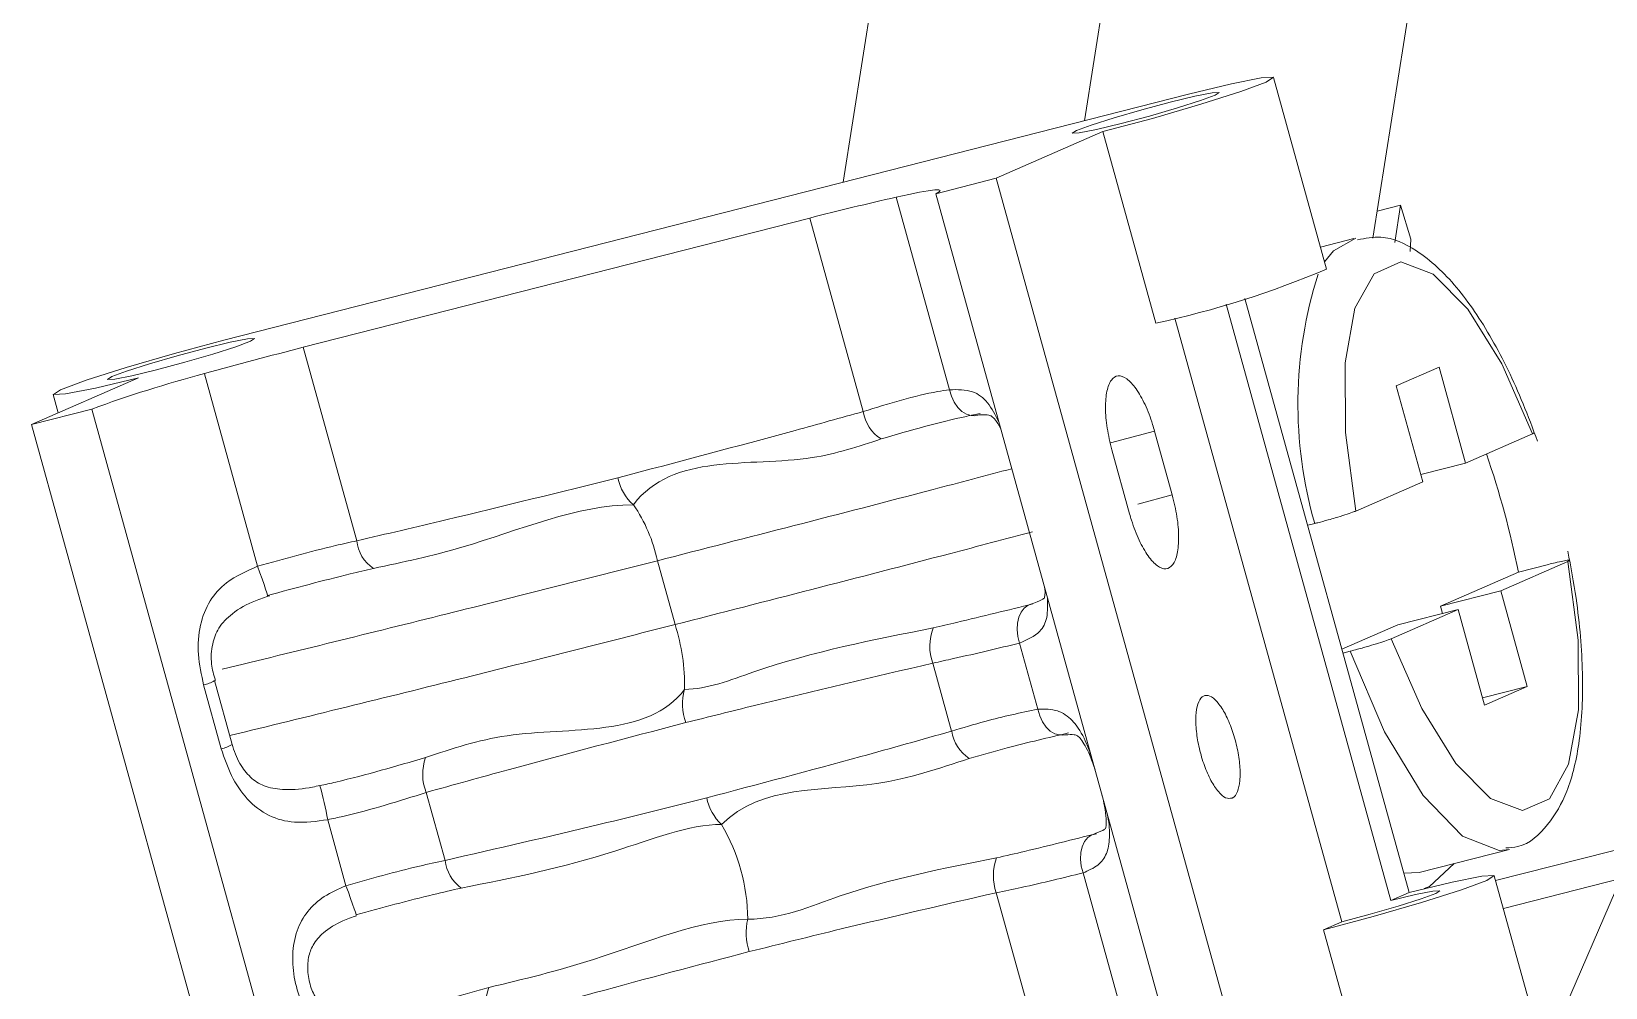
# Model space of a CAD drawing. Header units: millimetres. Extents: x 0 to 1189, y 0 to 841.
# Drawn here: x 303.489 to 308.234, y 565.864 to 568.746 of the extents above; entities that cross this region are included whole.
import ezdxf

# ---------------------------------------------------------------- set-up
doc = ezdxf.new("R2010")
doc.units = ezdxf.units.MM
doc.layers.get('0').update_dxf_attribs({"lineweight": 18})

msp = doc.modelspace()

# ---------------------------------------------------------------- linework, layer by layer
at = {"color": 7, "linetype": 'Continuous', "lineweight": 15}
for p, q in [((307.5325, 568.123), (307.8638, 570.2274)), ((306.8915, 569.9291), (306.6628, 568.477)), ((306.1476, 569.6354), (305.936, 568.2915)), ((307.393, 568.0297), (307.2334, 568.6072)), ((304.0693, 567.8152), (306.9767, 568.5571)), ((306.719, 568.4443), (306.3969, 568.3034)), ((306.8786, 567.8668), (306.719, 568.4443)), ((306.3969, 568.3034), (306.2152, 568.257)), ((307.8866, 562.9134), (306.3969, 568.3034)), ((307.7049, 562.867), (306.2152, 568.257)), ((306.2563, 567.6661), (306.0958, 568.2466)), ((307.6161, 568.2225), (307.5453, 568.2044)), ((307.6161, 568.2225), (307.5983, 568.1097)), ((305.8354, 568.1836), (304.3086, 567.794)), ((305.9966, 567.6003), (305.8354, 568.1836)), ((307.4746, 568.1217), (307.3746, 568.0962)), ((307.0902, 567.9243), (307.587, 566.1269)), ((307.6417, 566.1508), (307.1469, 567.941)), ((307.4388, 566.062), (306.9359, 567.8817)), ((304.4699, 567.2107), (304.3086, 567.794)), ((307.7318, 567.7338), (307.6029, 567.6775)), ((307.8116, 567.4451), (307.7318, 567.7338)), ((303.4895, 567.5615), (303.8116, 567.7024)), ((304.1711, 567.1341), (304.0107, 567.7145)), ((303.5549, 567.6522), (303.5702, 567.5968)), ((307.6029, 567.6775), (307.6828, 567.3887)), ((303.6712, 567.6078), (303.4895, 567.5615)), ((305.1609, 562.2179), (303.6712, 567.6078)), ((304.9792, 562.1715), (303.4895, 567.5615)), ((306.8746, 567.5414), (306.9279, 567.3489)), ((308.0133, 567.5333), (307.8116, 567.4451)), ((306.799, 567.2925), (306.7458, 567.485)), ((307.6767, 567.4107), (307.8116, 567.4451)), ((307.6828, 567.3887), (307.4811, 567.3005)), ((307.3359, 567.2574), (307.3572, 567.2628)), ((305.3759, 567.1507), (305.4291, 566.9582)), ((307.7363, 567.0137), (307.971, 567.1164)), ((307.918, 567.0601), (308.1197, 567.1484)), ((307.971, 567.1164), (308.0619, 567.1396)), ((307.7363, 567.0137), (307.918, 567.0601)), ((307.9978, 566.7714), (307.918, 567.0601)), ((307.5875, 566.9155), (307.7892, 567.0037)), ((307.6074, 566.9574), (307.7892, 567.0037)), ((307.7424, 566.9918), (307.7363, 567.0137)), ((307.7892, 567.0037), (307.869, 566.715)), ((307.4392, 566.8837), (307.6074, 566.9574)), ((306.5224, 566.7032), (306.4674, 566.9021)), ((307.4423, 566.8724), (307.4636, 566.8778)), ((306.2629, 566.6369), (306.2062, 566.8419)), ((304.0411, 566.7896), (304.0411, 566.7894)), ((304.0943, 566.597), (304.0411, 566.7894)), ((304.0616, 566.5837), (304.0084, 566.7762)), ((307.8629, 566.7369), (307.9978, 566.7714)), ((307.869, 566.715), (307.9978, 566.7714)), ((306.596, 566.6254), (306.5981, 566.6256)), ((304.7361, 566.2473), (304.6795, 566.4523)), ((304.4373, 566.1711), (304.3823, 566.37)), ((308.396, 566.3123), (307.9025, 566.1863)), ((307.6718, 566.2112), (307.9444, 566.2807)), ((307.777, 566.238), (307.703, 566.1692)), ((306.7725, 565.7985), (306.6588, 566.2096)), ((307.6257, 566.2087), (307.6718, 566.2112)), ((307.703, 566.1692), (307.687, 566.1622)), ((308.058, 565.6235), (307.8984, 566.201)), ((308.2799, 566.1924), (308.0482, 565.6591)), ((306.5129, 565.7321), (306.3975, 566.1498)), ((307.587, 566.1269), (307.6417, 566.1508)), ((307.384, 566.0381), (307.4388, 566.062)), ((307.5436, 565.4606), (307.384, 566.0381))]:
    msp.add_line(p, q, dxfattribs=at)
at = {"color": 8, "linetype": 'Continuous', "lineweight": 15}
for p, q in [((306.7413, 567.5063), (306.8746, 567.5414)), ((306.8239, 567.3215), (306.9279, 567.3489)), ((308.2799, 566.1924), (307.9258, 566.1021))]:
    msp.add_line(p, q, dxfattribs=at)
at = {"color": 7, "linetype": 'Continuous', "lineweight": 15}
for points in [[(306.9767, 568.5571), (307.1059, 568.5883), (307.1959, 568.6061), (307.2329, 568.6079), (307.2112, 568.5934), (307.1343, 568.5648), (307.0137, 568.5264), (306.8679, 568.4841), (306.719, 568.4443)], [(306.6389, 568.4474), (306.6831, 568.4638), (306.7524, 568.4859), (306.8363, 568.5102), (306.9219, 568.5331), (306.9962, 568.551), (307.048, 568.5613), (307.0692, 568.5624), (307.0568, 568.554), (307.0125, 568.5375), (306.9432, 568.5155), (306.8593, 568.4911), (306.7737, 568.4683), (306.6994, 568.4503), (306.6477, 568.4401), (306.6264, 568.439), (306.6389, 568.4474)], [(306.2152, 568.257), (306.2256, 568.2629), (306.2285, 568.2668), (306.2239, 568.2686), (306.2118, 568.2683), (306.1925, 568.2659), (306.1664, 568.2614), (306.134, 568.2549), (306.0958, 568.2466)], [(307.6446, 568.083), (307.6468, 568.1197), (307.6161, 568.2225)], [(308.0133, 567.5333), (307.921, 567.7438), (307.8183, 567.909), (307.7139, 568.0146), (307.6171, 568.0512), (307.5363, 568.0159), (307.4785, 567.9115), (307.4487, 567.7473), (307.4496, 567.5375), (307.4811, 567.3005)], [(304.0693, 567.8152), (303.9204, 567.7754), (303.7746, 567.7331), (303.654, 567.6947), (303.577, 567.6661), (303.5554, 567.6515), (303.5923, 567.6533), (303.6823, 567.6712), (303.8116, 567.7024)], [(303.7315, 567.7055), (303.7757, 567.7219), (303.8451, 567.744), (303.9289, 567.7683), (304.0145, 567.7912), (304.0888, 567.8091), (304.1406, 567.8194), (304.1618, 567.8205), (304.1494, 567.8121), (304.1051, 567.7956), (304.0358, 567.7736), (303.952, 567.7493), (303.8663, 567.7264), (303.792, 567.7084), (303.7403, 567.6982), (303.719, 567.6971), (303.7315, 567.7055)], [(304.1711, 567.1341), (304.1781, 567.1143), (304.1845, 567.0957), (304.1903, 567.079), (304.195, 567.065), (304.1985, 567.0543), (304.2006, 567.0473), (304.2013, 567.0445), (304.2005, 567.0459)], [(307.5875, 566.9155), (307.6797, 566.705), (307.7825, 566.5398), (307.8868, 566.4343), (307.9836, 566.3976), (308.0644, 566.4329), (308.1222, 566.5373), (308.152, 566.7015), (308.1511, 566.9113), (308.1197, 567.1484)], [(306.5073, 567.0205), (306.4938, 567.0164), (306.4819, 567.0081), (306.4722, 566.996), (306.4651, 566.9806), (306.461, 566.9627), (306.46, 566.9431), (306.4622, 566.9226), (306.4674, 566.9021)], [(306.6588, 566.2096), (306.6534, 566.2302), (306.6511, 566.2509), (306.6521, 566.2707), (306.6562, 566.2887), (306.6634, 566.304), (306.6733, 566.316), (306.6854, 566.3241), (306.6993, 566.3279)], [(304.4675, 566.0837), (304.4685, 566.0819), (304.4679, 566.0844), (304.4657, 566.0911), (304.4621, 566.1017), (304.4572, 566.1157), (304.4513, 566.1325), (304.4445, 566.1513), (304.4373, 566.1711)], [(307.6417, 566.1508), (307.771, 566.182), (307.861, 566.1999), (307.8979, 566.2017), (307.8763, 566.1872), (307.7993, 566.1586), (307.6787, 566.1202), (307.5329, 566.0779), (307.384, 566.0381)], [(307.4388, 566.062), (307.5244, 566.0849), (307.6082, 566.1092), (307.6776, 566.1313), (307.7218, 566.1478), (307.7343, 566.1561), (307.713, 566.1551), (307.6613, 566.1448), (307.587, 566.1269)]]:
    msp.add_lwpolyline(points, dxfattribs=at)
at = {"color": 8, "linetype": 'Continuous', "lineweight": 15}
for points in [[(307.3871, 568.0511), (307.4137, 568.0851), (307.4806, 568.1231)], [(306.2563, 567.6661), (306.2622, 567.6462), (306.2707, 567.6281), (306.2814, 567.6126), (306.2938, 567.6005), (306.3074, 567.5924), (306.3215, 567.5885), (306.3307, 567.5884)], [(307.9444, 566.2807), (307.9133, 566.2771), (307.8029, 566.3204), (307.6839, 566.4435), (307.5673, 566.635), (307.4636, 566.8778)], [(306.5224, 566.7032), (306.5283, 566.683), (306.5367, 566.6647), (306.5475, 566.6491), (306.5599, 566.6371), (306.5736, 566.629), (306.5878, 566.6254), (306.596, 566.6254)]]:
    msp.add_lwpolyline(points, dxfattribs=at)
at = {"color": 7, "linetype": 'Continuous', "lineweight": 15}
for centre, radius, start, end in [((308.2536, 558.7622), 9.7268, 102.81719, 104.39566), ((306.2771, 570.6591), 2.8563, 282.1572, 292.997), ((308.0029, 553.3422), 14.9165, 104.33918, 105.52365), ((305.0055, 563.9563), 3.8877, 104.8261, 110.0728), ((306.1128, 567.6169), 0.1174, 188.1309, 237.6919), ((305.3242, 566.5924), 2.6982, 11.1997, 19.0427), ((305.392, 567.4242), 0.1368, 189.8172, 229.9626), ((304.9166, 567.0549), 0.4691, 11.7875, 34.3312), ((304.5836, 567.2223), 0.1143, 185.8098, 236.2272), ((304.8637, 566.7751), 0.5943, 358.8228, 17.9486), ((306.3449, 566.8931), 0.1479, 158.2798, 200.2749), ((305.6197, 566.7182), 0.1679, 164.5704, 199.3587), ((306.3838, 566.6562), 0.1224, 189.0555, 236.0497), ((304.8121, 566.5074), 0.1436, 159.5869, 202.5341), ((303.4114, 566.2027), 0.9852, 9.782, 15.8876), ((305.6677, 566.463), 0.1455, 190.6932, 227.5113), ((305.0779, 566.0662), 0.5704, 0.3989, 30.5019), ((304.8542, 566.2605), 0.1188, 186.3897, 234.3117), ((306.542, 566.2012), 0.1534, 159.5654, 199.5755), ((305.8203, 566.0291), 0.1768, 166.5733, 198.7329), ((305.0081, 565.8162), 0.1484, 161.1286, 202.1743)]:
    msp.add_arc(centre, radius, start, end, dxfattribs=at)
at = {"color": 8, "linetype": 'Continuous', "lineweight": 15}
for centre, radius, start, end in [((308.6042, 567.6219), 1.2977, 162.3971, 196.0651), ((303.9895, 566.87), 0.0957, 281.4227, 302.669), ((304.0427, 566.6774), 0.0956, 281.4335, 302.6977)]:
    msp.add_arc(centre, radius, start, end, dxfattribs=at)
at = {"color": 7, "linetype": 'Continuous', "lineweight": 15}
for points, knots in [([(308.0284, 567.5112), (308.0143, 567.5492), (307.9731, 567.6603), (307.8922, 567.8254), (307.7847, 567.9849), (307.6766, 568.084), (307.5718, 568.1346), (307.5097, 568.1224), (307.486, 568.1177)], [0, 0, 0, 0, 0.0929085, 0.2716901, 0.4533309, 0.6412306, 0.7870554, 0.8768945, 0.8768945, 0.8768945, 0.8768945]), ([(306.7458, 567.485), (306.7405, 567.507), (306.73, 567.5509), (306.7252, 567.6134), (306.7294, 567.6643), (306.7429, 567.6983), (306.764, 567.7114), (306.7902, 567.7022), (306.8188, 567.6716), (306.8463, 567.6232), (306.8646, 567.5763), (306.8727, 567.5481), (306.8746, 567.5414)], [0, 0, 0, 0, 0.0481071, 0.0962076, 0.144308, 0.1924124, 0.2405143, 0.2886141, 0.3367192, 0.3848192, 0.4329217, 0.4479982, 0.4479982, 0.4479982, 0.4479982]), ([(305.9966, 567.6003), (306.0744, 567.6244), (306.1659, 567.6528), (306.2445, 567.6644), (306.2563, 567.6661)], [0, 0, 0, 0, 0.227937, 0.2681679, 0.2681679, 0.2681679, 0.2681679]), ([(305.2572, 567.4009), (305.4355, 567.4479), (305.6824, 567.5131), (305.9283, 567.5813), (305.9966, 567.6003)], [0, 0, 0, 0, 0.5531681, 0.7657966, 0.7657966, 0.7657966, 0.7657966]), ([(306.3488, 567.5941), (306.3351, 567.5914), (306.2403, 567.573), (306.1378, 567.5432), (306.0501, 567.5177)], [0, 0, 0, 0, 0.0445632, 0.30845, 0.30845, 0.30845, 0.30845]), ([(306.3308, 567.5876), (306.336, 567.5885), (306.3572, 567.5923), (306.3781, 567.5889), (306.3827, 567.5873), (306.3929, 567.5779), (306.4055, 567.5602), (306.4114, 567.5462), (306.412, 567.5449)], [0, 0, 0, 0, 0.0085783, 0.0351176, 0.0614387, 0.0830708, 0.1022412, 0.1042319, 0.1042319, 0.1042319, 0.1042319]), ([(306.0501, 567.5177), (305.9829, 567.4953), (305.7406, 567.4146), (305.4224, 567.4773), (305.304, 567.3195), (305.304, 567.3195)], [0, 0, 0, 0, 0.2168708, 0.7822578, 0.7822721, 0.7822721, 0.7822721, 0.7822721]), ([(308.0178, 567.5366), (308.0182, 567.5364), (308.0193, 567.5361), (308.0156, 567.5344), (308.0133, 567.5333)], [0, 0, 0, 0, 0.002409925, 0.006674682, 0.006674682, 0.006674682, 0.006674682]), ([(304.4699, 567.2107), (304.5595, 567.2316), (304.8226, 567.2928), (305.0846, 567.358), (305.2572, 567.4009)], [0, 0, 0, 0, 0.2762016, 0.8100261, 0.8100261, 0.8100261, 0.8100261]), ([(305.304, 567.3195), (305.304, 567.3195), (305.1338, 567.3195), (304.8686, 567.2015), (304.6086, 567.1461), (304.52, 567.1273)], [0, 0, 0, 0, 0.0000124, 0.5332054, 0.8085076, 0.8085076, 0.8085076, 0.8085076]), ([(306.9279, 567.3489), (306.9331, 567.327), (306.9437, 567.283), (306.9485, 567.2206), (306.9442, 567.1696), (306.9307, 567.1356), (306.9097, 567.1225), (306.8834, 567.1318), (306.8549, 567.1623), (306.8274, 567.2107), (306.8091, 567.2577), (306.8009, 567.2858), (306.799, 567.2925)], [0, 0, 0, 0, 0.0481071, 0.0962073, 0.1443075, 0.1924079, 0.2405091, 0.2886128, 0.3367138, 0.384819, 0.4329202, 0.4479885, 0.4479885, 0.4479885, 0.4479885]), ([(307.4811, 567.3005), (307.4781, 567.2992), (307.4706, 567.2962), (307.4497, 567.2891), (307.4231, 567.281), (307.3947, 567.2728), (307.3733, 567.267), (307.3602, 567.2636), (307.3572, 567.2628)], [0, 0, 0, 0, 0.0190558, 0.0480561, 0.0765769, 0.0945214, 0.1214294, 0.1295635, 0.1295635, 0.1295635, 0.1295635]), ([(304.1711, 567.1341), (304.2504, 567.1562), (304.352, 567.1845), (304.4487, 567.206), (304.4699, 567.2107)], [0, 0, 0, 0, 0.2408805, 0.3084501, 0.3084501, 0.3084501, 0.3084501]), ([(307.9331, 566.2848), (307.9455, 566.2855), (307.9957, 566.2883), (308.065, 566.3532), (308.1242, 566.4575), (308.1599, 566.608), (308.1688, 566.8056), (308.1525, 567.005), (308.1289, 567.1319), (308.1201, 567.1796)], [0, 0, 0, 0, 0.0476225, 0.1918894, 0.3379193, 0.5132283, 0.7024071, 0.8870378, 0.9979313, 0.9979313, 0.9979313, 0.9979313]), ([(304.0084, 566.7762), (304.0018, 566.8068), (303.9888, 566.8669), (303.9945, 566.9554), (304.0233, 567.0304), (304.0815, 567.0948), (304.1381, 567.1196), (304.1711, 567.1341)], [0, 0, 0, 0, 0.0917584, 0.1800753, 0.2609265, 0.3359155, 0.4410217, 0.4410217, 0.4410217, 0.4410217]), ([(304.52, 567.1273), (304.4968, 567.1219), (304.3933, 567.0977), (304.2847, 567.0685), (304.2005, 567.0459)], [0, 0, 0, 0, 0.073882, 0.3297781, 0.3297781, 0.3297781, 0.3297781]), ([(308.1197, 567.1484), (308.1223, 567.1496), (308.1277, 567.1524), (308.1227, 567.1529), (308.1071, 567.1503), (308.0853, 567.1455), (308.0686, 567.1413), (308.0619, 567.1396)], [0, 0, 0, 0, 0.01449938, 0.03058108, 0.04635339, 0.06173539, 0.07200465, 0.07200465, 0.07200465, 0.07200465]), ([(306.5432, 567.0701), (306.5436, 567.0665), (306.5452, 567.0523), (306.5427, 567.0389), (306.5417, 567.0377), (306.5445, 567.0394), (306.5271, 567.028), (306.5063, 567.0214), (306.498, 567.0188)], [0, 0, 0, 0, 0.00446525, 0.01756751, 0.03153366, 0.05229249, 0.06979605, 0.08122239, 0.08122239, 0.08122239, 0.08122239]), ([(304.0437, 566.7901), (304.039, 566.8063), (304.0284, 566.8429), (304.0331, 566.8998), (304.0526, 566.9512), (304.0951, 566.9955), (304.1524, 567.0274), (304.1932, 567.0405), (304.208, 567.0452)], [0, 0, 0, 0, 0.0472724, 0.1071106, 0.1622371, 0.226807, 0.3046113, 0.3483721, 0.3483721, 0.3483721, 0.3483721]), ([(306.2075, 566.9479), (306.2311, 566.9534), (306.336, 566.9782), (306.4324, 567.002), (306.5073, 567.0205)], [0, 0, 0, 0, 0.0691141, 0.3084381, 0.3084381, 0.3084381, 0.3084381]), ([(305.4579, 566.7629), (305.4579, 566.7629), (305.526, 566.7629), (305.7771, 566.8641), (306.0272, 566.9128), (306.2075, 566.9479)], [0, 0, 0, 0, 0.0000126, 0.216008, 0.7732207, 0.7732207, 0.7732207, 0.7732207]), ([(306.4674, 566.9021), (306.4038, 566.8869), (306.3224, 566.8674), (306.2271, 566.8465), (306.2062, 566.8419)], [0, 0, 0, 0, 0.2093402, 0.2680758, 0.2680758, 0.2680758, 0.2680758]), ([(307.4636, 566.8778), (307.4709, 566.8797), (307.4843, 566.8832), (307.5091, 566.8901), (307.5366, 566.8981), (307.5638, 566.9067), (307.58, 566.9124), (307.5858, 566.9148), (307.5875, 566.9155)], [0, 0, 0, 0, 0.0191952, 0.0350918, 0.0626429, 0.090176, 0.1181829, 0.1295607, 0.1295607, 0.1295607, 0.1295607]), ([(306.2062, 566.8419), (306.0268, 566.8001), (305.7781, 566.7421), (305.5304, 566.6799), (305.4613, 566.6626)], [0, 0, 0, 0, 0.552417, 0.7662143, 0.7662143, 0.7662143, 0.7662143]), ([(304.6775, 566.5574), (304.7562, 566.5838), (305.005, 566.6671), (305.348, 566.6164), (305.4579, 566.7629), (305.4579, 566.7629)], [0, 0, 0, 0, 0.2582223, 0.8164236, 0.8164387, 0.8164387, 0.8164387, 0.8164387]), ([(307.1082, 566.4352), (307.1019, 566.4344), (307.0894, 566.4327), (307.0666, 566.4525), (307.0441, 566.4865), (307.0239, 566.5324), (307.0084, 566.5846), (306.9994, 566.6373), (306.9978, 566.6846), (307.0039, 566.7212), (307.0148, 566.7392), (307.0289, 566.7465), (307.046, 566.7428), (307.0687, 566.721), (307.091, 566.6844), (307.1105, 566.637), (307.1249, 566.5842), (307.1327, 566.532), (307.1328, 566.4863), (307.1254, 566.4522), (307.1154, 566.4387), (307.1089, 566.4356), (307.1082, 566.4352)], [0, 0, 0, 0, 0.0384745, 0.0769503, 0.1154198, 0.1538979, 0.1923709, 0.2308421, 0.269315, 0.307789, 0.346263, 0.3652968, 0.4037675, 0.4422456, 0.4807198, 0.5191893, 0.5576651, 0.5961378, 0.6346175, 0.6730858, 0.711559, 0.7166319, 0.7166319, 0.7166319, 0.7166319]), ([(306.2629, 566.6369), (306.2968, 566.6471), (306.3898, 566.6753), (306.4709, 566.6924), (306.5224, 566.7032)], [0, 0, 0, 0, 0.0977134, 0.2679967, 0.2679967, 0.2679967, 0.2679967]), ([(305.4613, 566.6626), (305.2829, 566.6158), (305.0218, 566.5474), (304.7618, 566.4752), (304.6795, 566.4523)], [0, 0, 0, 0, 0.5531774, 0.8096119, 0.8096119, 0.8096119, 0.8096119]), ([(304.359, 566.4733), (304.3516, 566.4716), (304.3164, 566.4636), (304.258, 566.4579), (304.1952, 566.4671), (304.1537, 566.4909), (304.1189, 566.5328), (304.1012, 566.5721), (304.095, 566.5949), (304.0944, 566.597)], [0, 0, 0, 0, 0.0206337, 0.0988441, 0.1593046, 0.216007, 0.2689267, 0.3277793, 0.3337333, 0.3337333, 0.3337333, 0.3337333]), ([(305.5247, 566.436), (305.6796, 566.477), (305.9262, 566.5421), (306.1716, 566.6112), (306.2629, 566.6369)], [0, 0, 0, 0, 0.4804877, 0.7649796, 0.7649796, 0.7649796, 0.7649796]), ([(306.6153, 566.6317), (306.5544, 566.6175), (306.4573, 566.5947), (306.354, 566.5655), (306.3154, 566.5546)], [0, 0, 0, 0, 0.1941616, 0.3096727, 0.3096727, 0.3096727, 0.3096727]), ([(306.596, 566.6249), (306.6076, 566.6258), (306.6325, 566.6277), (306.6401, 566.6236), (306.647, 566.62), (306.6618, 566.6003), (306.677, 566.5701), (306.689, 566.5409), (306.6947, 566.5216), (306.6958, 566.5181)], [0, 0, 0, 0, 0.0299236, 0.0641201, 0.09314, 0.1125113, 0.1336491, 0.1598287, 0.1656138, 0.1656138, 0.1656138, 0.1656138]), ([(304.3823, 566.37), (304.3485, 566.3653), (304.287, 566.3567), (304.2018, 566.3788), (304.1374, 566.4292), (304.0894, 566.5007), (304.0709, 566.5561), (304.0616, 566.5837)], [0, 0, 0, 0, 0.0982535, 0.1784356, 0.2648067, 0.3495688, 0.4340731, 0.4340731, 0.4340731, 0.4340731]), ([(304.359, 566.4724), (304.3749, 566.476), (304.485, 566.5012), (304.5887, 566.5315), (304.6775, 566.5574)], [0, 0, 0, 0, 0.0476446, 0.3297616, 0.3297616, 0.3297616, 0.3297616]), ([(306.3154, 566.5546), (306.225, 566.5241), (305.9817, 566.4419), (305.6907, 566.477), (305.5694, 566.3557), (305.5694, 566.3557)], [0, 0, 0, 0, 0.2891532, 0.7786303, 0.7786463, 0.7786463, 0.7786463, 0.7786463]), ([(304.6795, 566.4523), (304.597, 566.4261), (304.5, 566.3953), (304.3977, 566.3733), (304.3823, 566.37)], [0, 0, 0, 0, 0.2622085, 0.3084877, 0.3084877, 0.3084877, 0.3084877]), ([(304.7361, 566.2473), (304.892, 566.283), (305.1555, 566.3434), (305.4177, 566.4092), (305.5247, 566.436)], [0, 0, 0, 0, 0.4796426, 0.8109079, 0.8109079, 0.8109079, 0.8109079]), ([(306.716, 566.4449), (306.7188, 566.4333), (306.7251, 566.4068), (306.7288, 566.3742), (306.7285, 566.3506), (306.7256, 566.3416), (306.7272, 566.3452), (306.7238, 566.3392), (306.7005, 566.3301), (306.6893, 566.3257)], [0, 0, 0, 0, 0.0164156, 0.037119, 0.0532125, 0.0693348, 0.0901689, 0.1184377, 0.1447816, 0.1447816, 0.1447816, 0.1447816]), ([(305.5694, 566.3557), (305.5694, 566.3557), (305.4711, 566.3557), (305.1939, 566.2451), (304.9368, 566.1941), (304.7849, 566.164)], [0, 0, 0, 0, 0.00001, 0.3307565, 0.8086856, 0.8086856, 0.8086856, 0.8086856]), ([(306.3983, 566.2548), (306.4267, 566.2614), (306.5315, 566.2858), (306.6285, 566.3102), (306.6993, 566.3279)], [0, 0, 0, 0, 0.083892, 0.3097409, 0.3097409, 0.3097409, 0.3097409]), ([(304.4373, 566.1711), (304.5119, 566.1923), (304.6134, 566.221), (304.7105, 566.2418), (304.7361, 566.2473)], [0, 0, 0, 0, 0.2269621, 0.3084782, 0.3084782, 0.3084782, 0.3084782]), ([(305.6484, 566.0702), (305.6484, 566.0702), (305.7503, 566.0702), (305.9828, 566.1737), (306.2383, 566.2235), (306.3983, 566.2548)], [0, 0, 0, 0, 0.0000113, 0.2892385, 0.7736686, 0.7736686, 0.7736686, 0.7736686]), ([(304.5737, 565.6775), (304.5451, 565.6738), (304.5101, 565.6693), (304.4525, 565.6759), (304.3995, 565.6937), (304.3439, 565.7432), (304.3043, 565.8102), (304.2807, 565.8855), (304.2737, 565.9629), (304.286, 566.0351), (304.3191, 566.0956), (304.3712, 566.1421), (304.4148, 566.1612), (304.4373, 566.1711)], [0, 0, 0, 0, 0.0840637, 0.1030213, 0.1755816, 0.2540394, 0.3301952, 0.4072001, 0.4838087, 0.5563011, 0.623722, 0.691146, 0.7629777, 0.7629777, 0.7629777, 0.7629777]), ([(306.6588, 566.2096), (306.5992, 566.195), (306.5182, 566.1752), (306.4227, 566.1551), (306.3975, 566.1498)], [0, 0, 0, 0, 0.1972522, 0.2681064, 0.2681064, 0.2681064, 0.2681064]), ([(304.7849, 566.164), (304.7569, 566.1576), (304.6538, 566.1339), (304.546, 566.1048), (304.4675, 566.0837)], [0, 0, 0, 0, 0.0886814, 0.3274577, 0.3274577, 0.3274577, 0.3274577]), ([(306.3975, 566.1498), (306.2416, 566.1141), (305.9929, 566.0571), (305.7453, 565.9954), (305.6529, 565.9723)], [0, 0, 0, 0, 0.4796514, 0.7654679, 0.7654679, 0.7654679, 0.7654679]), ([(304.5516, 565.7811), (304.526, 565.7765), (304.4807, 565.7684), (304.4202, 565.7735), (304.381, 565.7911), (304.3516, 565.8215), (304.3308, 565.8626), (304.3205, 565.909), (304.3226, 565.9551), (304.3375, 565.9959), (304.3708, 566.0339), (304.4189, 566.0633), (304.4553, 566.0758), (304.4691, 566.0805)], [0, 0, 0, 0, 0.072319, 0.1282162, 0.1795682, 0.2242101, 0.2664172, 0.3112648, 0.354698, 0.3964639, 0.4475924, 0.5143192, 0.5551476, 0.5551476, 0.5551476, 0.5551476]), ([(304.8678, 565.8642), (304.9717, 565.8892), (305.2275, 565.9507), (305.5057, 566.0702), (305.6484, 566.0702), (305.6484, 566.0702)], [0, 0, 0, 0, 0.328729, 0.8085767, 0.8085867, 0.8085867, 0.8085867, 0.8085867]), ([(305.6529, 565.9723), (305.4979, 565.9317), (305.2366, 565.8632), (304.9766, 565.79), (304.8708, 565.7602)], [0, 0, 0, 0, 0.4804985, 0.8104203, 0.8104203, 0.8104203, 0.8104203]), ([(304.5514, 565.7799), (304.6193, 565.7972), (304.7276, 565.8248), (304.8297, 565.8535), (304.8678, 565.8642)], [0, 0, 0, 0, 0.2052654, 0.3273816, 0.3273816, 0.3273816, 0.3273816])]:
    msp.add_open_spline(points, degree=3, knots=knots, dxfattribs=at)
at = {"color": 8, "linetype": 'Continuous', "lineweight": 15}
for points, knots in [([(306.2563, 567.6661), (306.2805, 567.6666), (306.3246, 567.6675), (306.3729, 567.6318), (306.3946, 567.5898), (306.4053, 567.5689)], [0, 0, 0, 0, 0.0739477, 0.1342959, 0.1939174, 0.1939174, 0.1939174, 0.1939174]), ([(305.3759, 567.1507), (305.6504, 567.2211), (306.0017, 567.311), (306.365, 567.407), (306.4443, 567.428)], [0, 0, 0, 0, 0.862721, 1.103815, 1.103815, 1.103815, 1.103815]), ([(305.4291, 566.9582), (305.7037, 567.0286), (306.058, 567.1193), (306.4244, 567.2161), (306.5068, 567.2379)], [0, 0, 0, 0, 0.86286, 1.113461, 1.113461, 1.113461, 1.113461]), ([(304.0641, 566.8234), (304.2878, 566.8782), (304.7123, 566.9822), (305.1627, 567.0966), (305.3759, 567.1507)], [0, 0, 0, 0, 0.712094, 1.351943, 1.351943, 1.351943, 1.351943]), ([(306.5516, 567.0399), (306.5522, 567.0188), (306.5534, 566.9777), (306.5293, 566.9296), (306.4903, 566.9122), (306.4674, 566.9021)], [0, 0, 0, 0, 0.054408, 0.106061, 0.1784573, 0.1784573, 0.1784573, 0.1784573]), ([(304.087, 566.6234), (304.3206, 566.6806), (304.7551, 566.7871), (305.216, 566.9041), (305.4291, 566.9582)], [0, 0, 0, 0, 0.743626, 1.383189, 1.383189, 1.383189, 1.383189]), ([(306.5224, 566.7032), (306.5432, 566.7035), (306.5688, 566.7038), (306.6058, 566.6883), (306.6375, 566.661), (306.666, 566.6112), (306.6795, 566.5731), (306.6843, 566.5597)], [0, 0, 0, 0, 0.0674181, 0.0826202, 0.1408108, 0.2037348, 0.2378182, 0.2378182, 0.2378182, 0.2378182]), ([(306.7309, 566.3911), (306.7317, 566.3871), (306.7377, 566.3598), (306.7406, 566.3157), (306.7323, 566.2654), (306.7057, 566.2303), (306.6748, 566.2166), (306.6588, 566.2096)], [0, 0, 0, 0, 0.0092047, 0.063668, 0.1143153, 0.1649669, 0.2189337, 0.2189337, 0.2189337, 0.2189337])]:
    msp.add_open_spline(points, degree=3, knots=knots, dxfattribs=at)

doc.saveas('drawing.dxf')
